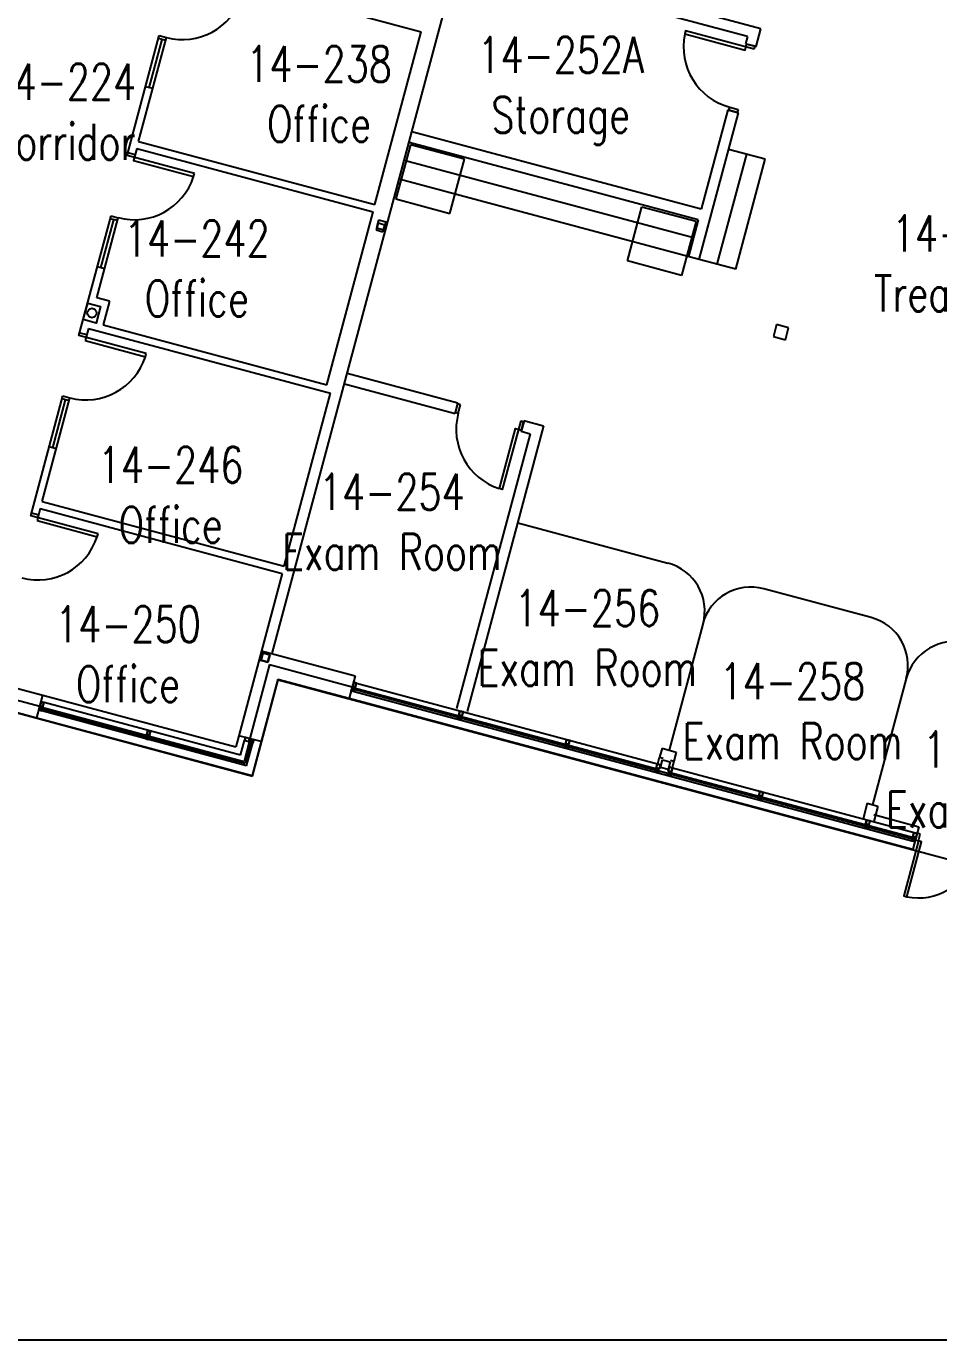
# Model space of a CAD drawing. Extents: x 11182 to 734459, y -1391328 to 152085.
# Drawn here: x 362761 to 377418, y -1391328 to -1370234 of the extents above; entities that cross this region are included whole.
import ezdxf
from ezdxf.enums import TextEntityAlignment as Align

# ---------------------------------------------------------------- set-up
doc = ezdxf.new("R2010")
doc.units = 0
doc.header["$LTSCALE"] = 500
doc.header["$MEASUREMENT"] = 0
doc.layers.add('0_Defpoints', color=106, linetype='CONTINUOUS', plot=False)
for name, color, linetype in [('0_room_data', 7, 'CONTINUOUS'), ('1_Wall_Exist', 251, 'CONTINUOUS'), ('3_Text', 7, 'CONTINUOUS')]:
    doc.layers.add(name, color=color, linetype=linetype)
doc.styles.add('1_200', font='simplex.shx', dxfattribs={"width": 0.75, "height": 460})

# ---------------------------------------------------------------- blocks, each defined once
blk = doc.blocks.new('room_data')
at = {"layer": '3_Text', "style": '1_200', "width": 0.75}
for tag, p in [('ROOMNUM', (0, 0)), ('ROOMUSE', (0, -575))]:
    blk.add_attdef(tag, text='', height=345, dxfattribs=at).set_placement(p, align=Align.MIDDLE_CENTER)

msp = doc.modelspace()

# ---------------------------------------------------------------- linework, layer by layer
at = {"layer": '0_Defpoints'}
msp.add_lwpolyline([(391388, -1271696), (313980, -1271696), (313980, -1391328), (391388, -1391328)], close=True, dxfattribs=at)
at = {"layer": '1_Wall_Exist'}
for p, q in [((366712, -1380309), (371191, -1363580)), ((374344, -1370400), (369698, -1369156)), ((374562, -1370274), (369744, -1368984)), ((365309, -1369305), (369106, -1370321)), ((364565, -1372083), (365012, -1370415)), ((368362, -1373099), (369106, -1370321)), ((374344, -1370400), (374313, -1370515, 0)), ((374485, -1370561), (374562, -1370274)), ((364735, -1371221), (364942, -1370448)), ((374313, -1370515), (374485, -1370561)), ((364792, -1371236), (364678, -1371206)), ((373570, -1373979), (374201, -1371623)), ((374029, -1371577), (373601, -1373173)), ((374029, -1371577), (374201, -1371623)), ((364565, -1372083), (368362, -1373099)), ((373555, -1373344), (368910, -1372101)), ((373601, -1373173), (368956, -1371929)), ((364535, -1372197), (368331, -1373213)), ((368931, -1372137), (368698, -1373007)), ((369800, -1372370), (368931, -1372137)), ((373860, -1374057), (374333, -1372290)), ((374632, -1372370), (374043, -1372212)), ((373478, -1373634), (368832, -1372390)), ((369567, -1373240), (369800, -1372370)), ((374159, -1374137), (374632, -1372370)), ((373570, -1373979), (368752, -1372690)), ((368698, -1373007), (369567, -1373240)), ((372417, -1374002), (372649, -1373133)), ((372649, -1373133), (373519, -1373366)), ((363893, -1374595), (364238, -1373308)), ((363961, -1374113), (364168, -1373341)), ((367587, -1375991), (368331, -1373213)), ((368413, -1373397), (368384, -1373504)), ((368418, -1373348), (368385, -1373471)), ((368520, -1373426), (368413, -1373397)), ((368540, -1373381), (368418, -1373348)), ((368507, -1373504), (368540, -1373381)), ((373519, -1373366), (373286, -1374235)), ((373555, -1373344), (373398, -1373933)), ((368384, -1373504), (368491, -1373533)), ((368385, -1373471), (368507, -1373504)), ((368491, -1373533), (368520, -1373426)), ((373286, -1374235), (372417, -1374002)), ((374159, -1374137), (373570, -1373979)), ((364018, -1374129), (363904, -1374098)), ((364100, -1374651), (363893, -1374595)), ((364100, -1374651), (363999, -1375030)), ((363999, -1375030), (367587, -1375991)), ((374814, -1375023), (374762, -1375216)), ((375007, -1375075), (374814, -1375023)), ((374955, -1375268), (375007, -1375075)), ((363761, -1375089), (363709, -1375282)), ((363761, -1375089), (367647, -1376129)), ((374762, -1375216), (374955, -1375268)), ((367918, -1375806), (369694, -1376282)), ((366903, -1378907), (367647, -1376129)), ((367872, -1375978), (369648, -1376454)), ((363017, -1377867), (363463, -1376200)), ((363186, -1377006), (363393, -1376233)), ((369648, -1376454), (369694, -1376282)), ((371072, -1376651), (369843, -1381239)), ((370710, -1376738), (370756, -1376566)), ((370710, -1376738), (370854, -1376777)), ((370756, -1376566), (371072, -1376651)), ((370854, -1376777), (369671, -1381193)), ((363243, -1377021), (363129, -1376990)), ((362986, -1377981), (362935, -1378174)), ((362986, -1377981), (366873, -1379021)), ((363017, -1377867), (366903, -1378907)), ((370655, -1378209), (373065, -1378854)), ((366873, -1379021), (366175, -1381627)), ((376331, -1379729), (374607, -1379267)), ((373631, -1379834), (373089, -1381860)), ((366558, -1380294), (366525, -1380417)), ((366563, -1380302), (366533, -1380412)), ((366540, -1380263), (368044, -1380665)), ((366558, -1380294), (366681, -1380327)), ((366681, -1380327), (366558, -1380294)), ((366673, -1380331), (366563, -1380302)), ((366644, -1380442), (366673, -1380331)), ((366648, -1380449), (366681, -1380327)), ((366668, -1380484), (366350, -1381673)), ((366648, -1380449), (366525, -1380417)), ((366525, -1380417), (366648, -1380449)), ((366533, -1380412), (366644, -1380442)), ((366668, -1380484), (367997, -1380840)), ((366396, -1382275), (366810, -1380729)), ((366803, -1380718), (366534, -1381723)), ((366803, -1380718), (367948, -1381025)), ((366810, -1380729), (379657, -1384169)), ((368044, -1380665), (367948, -1381025, 0)), ((376897, -1380708), (376355, -1382735)), ((362224, -1380951), (362981, -1381153)), ((362446, -1380823), (363027, -1380978)), ((362931, -1381338), (363027, -1380978)), ((363027, -1380979), (366126, -1381808)), ((368021, -1380881), (372889, -1382185)), ((368028, -1380857), (372896, -1382160)), ((368030, -1380917), (376984, -1383315)), ((368066, -1380783), (372900, -1382077)), ((361979, -1381092), (366396, -1382275)), ((361991, -1381086), (362931, -1381338)), ((363000, -1381196), (362992, -1381194)), ((363004, -1381195), (364700, -1381648)), ((363011, -1381170), (364706, -1381624)), ((366203, -1381940), (363049, -1381096)), ((367948, -1381025), (377001, -1383448)), ((362931, -1381338), (366390, -1382264)), ((366301, -1382110), (363013, -1381230)), ((369728, -1381341), (369716, -1381338)), ((366175, -1381627), (366126, -1381808)), ((366534, -1381723), (366175, -1381627)), ((364710, -1381654), (364703, -1381652)), ((364715, -1381653), (366278, -1382071)), ((364722, -1381628), (366260, -1382040)), ((366203, -1381940), (366266, -1381704)), ((366349, -1381708), (366260, -1382040)), ((366374, -1381714), (366278, -1382071)), ((366301, -1382110), (366401, -1381740)), ((366534, -1381723), (366390, -1382264)), ((371442, -1381800), (371431, -1381797)), ((371461, -1381811), (371460, -1381813)), ((372973, -1381830), (372935, -1381974)), ((372973, -1381830), (373200, -1381890)), ((372907, -1382079), (372935, -1381974)), ((372935, -1381974), (372993, -1381990)), ((372947, -1382136), (372980, -1382013)), ((372980, -1382013), (373103, -1382046)), ((373103, -1382046), (373070, -1382169)), ((373107, -1382021), (373162, -1382035)), ((373162, -1382035), (373134, -1382140)), ((373200, -1381890), (373162, -1382035)), ((372900, -1382190), (372889, -1382187)), ((372913, -1382189), (373076, -1382232)), ((372913, -1382190), (372913, -1382189)), ((373076, -1382234), (372913, -1382190)), ((373070, -1382169), (372947, -1382136)), ((373076, -1382232), (373076, -1382234)), ((373091, -1382241), (373080, -1382238)), ((373096, -1382240), (377010, -1383288)), ((373103, -1382216), (377016, -1383263)), ((373110, -1382252), (373109, -1382255)), ((373141, -1382142), (377021, -1383180)), ((374549, -1382631), (374537, -1382628)), ((376269, -1382712), (376202, -1382961)), ((376269, -1382712), (376441, -1382758)), ((376441, -1382758), (376374, -1383007)), ((376267, -1383092), (376252, -1383088)), ((376373, -1382895), (377098, -1383089)), ((377098, -1383089), (377001, -1383448, 0)), ((377020, -1383293), (377009, -1383290)), ((377039, -1383304), (377038, -1383307))]:
    msp.add_line(p, q, dxfattribs=at)
for points in [[(365462, -1372600), (364382, -1372311), (364898, -1370385)], [(364999, -1370464), (364885, -1370433)], [(364898, -1370385), (365012, -1370415)], [(364395, -1372263), (364509, -1372293)], [(364535, -1372197), (364483, -1372390), (365449, -1372648), (365462, -1372600)], [(364688, -1375492), (363608, -1375203), (364124, -1373277)], [(364225, -1373356), (364111, -1373325)], [(364124, -1373277), (364238, -1373308)], [(363621, -1375155), (363735, -1375185)], [(363709, -1375282), (364675, -1375541), (364688, -1375492)], [(363914, -1378384), (362834, -1378095), (363349, -1376169)], [(363450, -1376248), (363336, -1376217)], [(363349, -1376169), (363463, -1376200)], [(362847, -1378047), (362961, -1378078)], [(362935, -1378174), (363901, -1378433), (363914, -1378384)]]:
    msp.add_lwpolyline(points, dxfattribs=at)
at = {"layer": '1_Wall_Exist', "elevation": 0}
for points in [[(374454, -1370604), (373352, -1370309), (373340, -1370358), (374306, -1370616), (374331, -1370520)], [(374454, -1370604), (374467, -1370556), (374331, -1370520)], [(370703, -1376572), (370408, -1377673), (370360, -1377660), (370619, -1376694), (370715, -1376720)], [(370703, -1376572), (370751, -1376585), (370715, -1376720)]]:
    msp.add_lwpolyline(points, dxfattribs=at)
for points in [[(374195, -1371570), (374182, -1371618), (374047, -1371582), (374060, -1371534)], [(369737, -1376313), (369689, -1376300), (369653, -1376435), (369701, -1376448)], [(377121, -1383207), (377072, -1383194), (377042, -1383304), (377091, -1383317)], [(376904, -1384214), (377140, -1383330), (377091, -1383317), (376855, -1384201)]]:
    msp.add_lwpolyline(points, close=True, dxfattribs=at)
at = {"layer": '1_Wall_Exist', "flags": 128}
for points in [[(363677, -1374944), (363748, -1374679), (363956, -1374734), (363885, -1375000), (363677, -1374944)], [(368003, -1380885), (368014, -1380845)], [(368005, -1380879), (368020, -1380884)], [(368030, -1380849), (368019, -1380889)], [(364712, -1381654), (364715, -1381655)], [(366376, -1381715), (366380, -1381700)]]:
    msp.add_lwpolyline(points, dxfattribs=at)
for points in [[(368030, -1380849), (368041, -1380852, 0.414214), (368042, -1380851), (368042, -1380851), (368042, -1380851), (368043, -1380848, -0.414214), (368044, -1380846), (368045, -1380847, -0.414214), (368046, -1380849), (368046, -1380852), (368045, -1380851), (368045, -1380852, 0.414214), (368045, -1380853), (368047, -1380853), (368066, -1380783), (368016, -1380770), (367997, -1380840), (367999, -1380840), (368000, -1380840), (368000, -1380839), (367999, -1380839), (368000, -1380836, -0.414214), (368002, -1380835), (368003, -1380835, -0.414214), (368004, -1380837), (368003, -1380840), (368002, -1380840), (368002, -1380841, 0.414214), (368003, -1380842), (368014, -1380845)], [(368015, -1380888), (368016, -1380884, 0.414214), (368016, -1380883), (368009, -1380882, 0.414214), (368008, -1380882), (368007, -1380886)], [(368009, -1380880), (368009, -1380880), (368010, -1380879), (368010, -1380879), (368010, -1380878), (368010, -1380878), (368011, -1380878), (368011, -1380878), (368010, -1380877), (368010, -1380877), (368011, -1380876), (368011, -1380876), (368010, -1380875), (368011, -1380875), (368011, -1380875), (368012, -1380875), (368011, -1380874), (368011, -1380874), (368012, -1380873), (368012, -1380873), (368011, -1380872), (368011, -1380872), (368012, -1380872), (368012, -1380871), (368012, -1380871), (368012, -1380870), (368013, -1380870), (368013, -1380870), (368012, -1380869), (368012, -1380869), (368013, -1380869), (368013, -1380868), (368013, -1380868), (368013, -1380867), (368014, -1380867), (368014, -1380867), (368013, -1380866), (368013, -1380866), (368014, -1380866), (368014, -1380865), (368014, -1380865, -0.627131), (368020, -1380867), (368020, -1380868), (368019, -1380868), (368020, -1380869), (368020, -1380869), (368019, -1380869), (368019, -1380869), (368020, -1380870), (368020, -1380870), (368019, -1380871), (368019, -1380871), (368019, -1380872), (368019, -1380872), (368018, -1380872), (368018, -1380872), (368019, -1380873), (368019, -1380873), (368018, -1380874), (368018, -1380874), (368019, -1380875), (368018, -1380875), (368017, -1380875), (368017, -1380876), (368018, -1380876), (368018, -1380877), (368017, -1380877), (368017, -1380877), (368018, -1380878), (368018, -1380878), (368017, -1380878), (368017, -1380879), (368017, -1380879), (368017, -1380880), (368016, -1380880), (368016, -1380880), (368017, -1380881), (368017, -1380881), (368016, -1380881), (368016, -1380882), (368016, -1380882)], [(363013, -1381162), (363024, -1381165, 0.414214), (363025, -1381165), (363026, -1381164), (363025, -1381164), (363026, -1381161, -0.414214), (363028, -1381160), (363028, -1381160, -0.414214), (363030, -1381162), (363029, -1381165), (363028, -1381165), (363028, -1381165, 0.414214), (363029, -1381166), (363030, -1381167), (363049, -1381096), (362999, -1381083), (362981, -1381153), (362982, -1381154), (362983, -1381153), (362983, -1381153), (362982, -1381153), (362983, -1381150, -0.414214), (362985, -1381148), (362986, -1381149, -0.414214), (362987, -1381151), (362986, -1381154), (362986, -1381153), (362985, -1381154, 0.414214), (362986, -1381155), (362998, -1381158)], [(363013, -1381162), (363002, -1381203), (362998, -1381202), (362999, -1381197, 0.414214), (362999, -1381196), (362993, -1381195, 0.414214), (362992, -1381195), (362991, -1381199), (362987, -1381198), (362998, -1381158)], [(362988, -1381193), (362992, -1381194), (362992, -1381193), (362993, -1381193), (362994, -1381192), (362993, -1381192), (362993, -1381191), (362994, -1381191), (362994, -1381191), (362993, -1381190), (362993, -1381190), (362994, -1381190), (362994, -1381189), (362994, -1381189), (362994, -1381188), (362995, -1381188), (362995, -1381188), (362994, -1381187), (362994, -1381187), (362995, -1381187), (362995, -1381186), (362994, -1381186), (362995, -1381185), (362995, -1381185), (362996, -1381185), (362995, -1381184), (362995, -1381184), (362996, -1381183), (362996, -1381183), (362995, -1381182), (362995, -1381182), (362996, -1381182), (362996, -1381182), (362996, -1381181), (362996, -1381181), (362997, -1381180), (362997, -1381180), (362996, -1381179), (362996, -1381179), (362997, -1381179), (362997, -1381179), (362997, -1381178, -0.627131), (363003, -1381181), (363003, -1381181), (363003, -1381181), (363003, -1381182), (363003, -1381182), (363002, -1381182), (363002, -1381183), (363003, -1381183), (363003, -1381184), (363002, -1381184), (363002, -1381184), (363003, -1381185), (363002, -1381185), (363002, -1381185), (363001, -1381186), (363002, -1381186), (363002, -1381187), (363001, -1381187), (363001, -1381187), (363002, -1381188), (363002, -1381188), (363001, -1381189), (363001, -1381189), (363001, -1381190), (363001, -1381190), (363000, -1381190), (363000, -1381190), (363001, -1381191), (363001, -1381191), (363000, -1381192), (363000, -1381192), (363000, -1381193), (363000, -1381193), (362999, -1381193), (362999, -1381193), (363000, -1381194), (363000, -1381194), (362999, -1381195), (362999, -1381195), (363000, -1381196), (363004, -1381197)], [(364724, -1381620), (364735, -1381623, 0.414214), (364736, -1381622), (364736, -1381622), (364736, -1381622), (364737, -1381619, -0.414214), (364739, -1381618), (364739, -1381618, -0.414214), (364740, -1381620), (364740, -1381623), (364739, -1381623), (364739, -1381623, 0.414214), (364739, -1381624), (364741, -1381624), (364760, -1381554), (364710, -1381541), (364691, -1381611), (364693, -1381612), (364694, -1381611), (364694, -1381611), (364693, -1381610), (364694, -1381607, -0.414214), (364696, -1381606), (364697, -1381606, -0.414214), (364698, -1381608), (364697, -1381611), (364696, -1381611), (364696, -1381612, 0.414214), (364697, -1381613), (364708, -1381616)], [(364724, -1381620), (364713, -1381660), (364709, -1381659), (364710, -1381655, 0.414214), (364710, -1381654), (364703, -1381653, 0.414214), (364702, -1381653), (364701, -1381657), (364698, -1381656), (364708, -1381616)], [(364699, -1381651), (364703, -1381652), (364703, -1381651), (364704, -1381651), (364704, -1381650), (364704, -1381650), (364704, -1381649), (364705, -1381649), (364705, -1381649), (364704, -1381648), (364704, -1381648), (364705, -1381648), (364705, -1381647), (364705, -1381647), (364705, -1381646), (364706, -1381646), (364706, -1381646), (364705, -1381645), (364705, -1381645), (364706, -1381644), (364706, -1381644), (364705, -1381643), (364705, -1381643), (364706, -1381643), (364706, -1381643), (364706, -1381642), (364706, -1381642), (364707, -1381641), (364707, -1381641), (364706, -1381640), (364706, -1381640), (364707, -1381640), (364707, -1381640), (364707, -1381639), (364707, -1381639), (364708, -1381638), (364708, -1381638), (364707, -1381637), (364707, -1381637), (364708, -1381637), (364708, -1381636), (364708, -1381636, -0.627131), (364714, -1381639), (364714, -1381639), (364714, -1381639), (364714, -1381640), (364714, -1381640), (364713, -1381640), (364713, -1381641), (364714, -1381641), (364714, -1381642), (364713, -1381642), (364713, -1381642), (364713, -1381643), (364713, -1381643), (364712, -1381643), (364712, -1381644), (364713, -1381644), (364713, -1381645), (364712, -1381645), (364712, -1381645), (364713, -1381646), (364712, -1381646), (364712, -1381646), (364711, -1381647), (364712, -1381647), (364712, -1381648), (364711, -1381648), (364711, -1381648), (364712, -1381649), (364712, -1381649), (364711, -1381650), (364711, -1381650), (364711, -1381651), (364711, -1381651), (364710, -1381651), (364710, -1381651), (364711, -1381652), (364711, -1381652), (364710, -1381653), (364710, -1381653), (364710, -1381654), (364715, -1381655)], [(366386, -1381701), (366345, -1381690), (366348, -1381679, 0.414214), (366348, -1381678), (366347, -1381678), (366347, -1381678), (366344, -1381678, -0.414214), (366343, -1381676), (366343, -1381675, -0.414214), (366345, -1381674), (366348, -1381675), (366348, -1381675), (366349, -1381675, 0.414214), (366350, -1381675), (366350, -1381673), (366279, -1381654), (366266, -1381704), (366337, -1381723), (366337, -1381721), (366337, -1381720), (366336, -1381720), (366336, -1381721), (366333, -1381720, -0.414214), (366332, -1381718), (366332, -1381717, -0.414214), (366334, -1381716), (366337, -1381717), (366337, -1381718), (366337, -1381718, 0.414214), (366338, -1381717), (366341, -1381706), (366382, -1381717)], [(366377, -1381711), (366376, -1381711), (366376, -1381710), (366376, -1381710), (366375, -1381710), (366375, -1381710), (366375, -1381709), (366374, -1381709), (366374, -1381710), (366373, -1381710), (366373, -1381709), (366373, -1381709), (366372, -1381710), (366372, -1381710), (366371, -1381709), (366371, -1381709), (366370, -1381709), (366370, -1381709), (366370, -1381708), (366370, -1381708), (366369, -1381709), (366369, -1381709), (366368, -1381708), (366368, -1381708), (366367, -1381708), (366367, -1381708), (366367, -1381707), (366366, -1381707), (366366, -1381708), (366366, -1381708), (366365, -1381707), (366365, -1381707), (366364, -1381708), (366364, -1381708), (366364, -1381707), (366363, -1381706), (366363, -1381707), (366362, -1381707), (366362, -1381706), (366362, -1381706), (366362, -1381706, -0.627131), (366364, -1381700), (366364, -1381701), (366364, -1381701), (366365, -1381700), (366365, -1381700), (366366, -1381701), (366366, -1381701), (366367, -1381700), (366367, -1381700), (366367, -1381701), (366368, -1381701), (366368, -1381701), (366369, -1381701), (366369, -1381702), (366369, -1381702), (366370, -1381701), (366370, -1381701), (366370, -1381702), (366371, -1381702), (366371, -1381702), (366372, -1381702), (366372, -1381703), (366372, -1381703), (366373, -1381702), (366373, -1381702), (366373, -1381703), (366374, -1381703), (366374, -1381702), (366375, -1381703), (366375, -1381703), (366375, -1381704), (366376, -1381703), (366376, -1381703), (366377, -1381704), (366377, -1381704), (366378, -1381703), (366378, -1381703), (366378, -1381704), (366378, -1381704), (366379, -1381704)], [(366386, -1381701), (366385, -1381705), (366381, -1381704, 0.414214), (366380, -1381705), (366378, -1381711, 0.414214), (366379, -1381712), (366383, -1381713), (366382, -1381717)]]:
    msp.add_lwpolyline(points, format="xyb", dxfattribs=at)
for points in [[(368043, -1380843), (368046, -1380844), (368062, -1380785), (368019, -1380773), (368003, -1380832), (368005, -1380833, -0.414214), (368007, -1380836), (368007, -1380839), (368039, -1380848), (368040, -1380845, -0.414214)], [(367987, -1380884, -1.25595), (367987, -1380887), (367983, -1380903), (368028, -1380915), (368032, -1380899, -1.25595), (368034, -1380896), (368035, -1380894, -0.36397), (368036, -1380894), (368036, -1380894), (368030, -1380917), (367980, -1380904), (367987, -1380881), (367987, -1380881, -0.36397), (367987, -1380882)], [(368027, -1380900, -0.104064), (368027, -1380900), (368024, -1380904, 0.541623), (368025, -1380905), (368026, -1380906, 0.297334), (368027, -1380905), (368032, -1380899, -1), (368034, -1380896), (368035, -1380894), (368034, -1380891), (368034, -1380891), (368033, -1380893), (367989, -1380881), (367990, -1380879), (367989, -1380879), (367988, -1380881), (367987, -1380884, -1), (367987, -1380887), (367988, -1380895, 0.297334), (367989, -1380896), (367990, -1380896, 0.541623), (367992, -1380895), (367991, -1380891, -0.104064), (367991, -1380890), (367992, -1380886, -0.414214), (367993, -1380886), (368010, -1380890), (368011, -1380890), (368011, -1380890), (368028, -1380895, -0.414214), (368028, -1380896)], [(368022, -1380861, 0.414214), (368023, -1380861), (368026, -1380849, 0.414214), (368026, -1380848), (368018, -1380846, 0.414214), (368017, -1380846), (368014, -1380858, 0.414214), (368015, -1380859)], [(362970, -1381197, -1.25595), (362970, -1381200), (362966, -1381216), (363011, -1381228), (363016, -1381212, -1.25595), (363017, -1381209), (363018, -1381207, -0.36397), (363019, -1381207), (363019, -1381207), (363013, -1381230), (362964, -1381217), (362970, -1381194), (362970, -1381194, -0.36397), (362971, -1381195)], [(363011, -1381213, -0.104064), (363010, -1381214), (363008, -1381217, 0.541623), (363008, -1381219), (363009, -1381219, 0.297334), (363010, -1381219), (363016, -1381212, -1), (363017, -1381209), (363018, -1381207), (363018, -1381205), (363017, -1381204), (363016, -1381206), (362972, -1381195), (362973, -1381193), (362972, -1381192), (362971, -1381194), (362971, -1381197, -1), (362970, -1381200), (362972, -1381208, 0.297334), (362972, -1381209), (362974, -1381209, 0.541623), (362975, -1381208), (362974, -1381204, -0.104064), (362974, -1381203), (362975, -1381200, -0.414214), (362976, -1381199), (362993, -1381204), (362994, -1381203), (362994, -1381204), (363011, -1381208, -0.414214), (363012, -1381209)], [(363027, -1381156), (363029, -1381157), (363045, -1381098), (363002, -1381087), (362986, -1381145), (362989, -1381146, -0.414214), (362991, -1381150), (362990, -1381153), (363022, -1381161), (363023, -1381158, -0.414214)], [(363005, -1381174, 0.414214), (363007, -1381174), (363010, -1381162, 0.414214), (363009, -1381161), (363002, -1381159, 0.414214), (363000, -1381160), (362997, -1381171, 0.414214), (362998, -1381173)], [(364737, -1381614), (364740, -1381615), (364756, -1381556), (364713, -1381545), (364697, -1381603), (364700, -1381604, -0.414214), (364702, -1381607), (364701, -1381610), (364733, -1381619), (364734, -1381616, -0.414214)], [(364716, -1381632, 0.414214), (364717, -1381632), (364721, -1381620, 0.414214), (364720, -1381619), (364712, -1381617, 0.414214), (364711, -1381618), (364708, -1381629, 0.414214), (364709, -1381630)], [(364681, -1381655, -1.25595), (364681, -1381658), (364677, -1381674), (364722, -1381686), (364726, -1381670, -1.25595), (364728, -1381667), (364729, -1381665, -0.36397), (364730, -1381665), (364730, -1381665), (364724, -1381688), (364675, -1381675), (364681, -1381652), (364681, -1381652, -0.36397), (364682, -1381653)], [(364721, -1381671, -0.104064), (364721, -1381671), (364718, -1381675, 0.541623), (364719, -1381677), (364720, -1381677, 0.297334), (364721, -1381677), (364726, -1381670, -1), (364728, -1381667), (364729, -1381665), (364729, -1381663), (364728, -1381662), (364727, -1381664), (364683, -1381653), (364684, -1381651), (364683, -1381650), (364682, -1381652), (364681, -1381655, -1), (364681, -1381658), (364682, -1381666, 0.297334), (364683, -1381667), (364684, -1381667, 0.541623), (364686, -1381666), (364685, -1381662, -0.104064), (364685, -1381661), (364686, -1381658, -0.414214), (364687, -1381657), (364704, -1381661), (364705, -1381661), (364705, -1381662), (364722, -1381666, -0.414214), (364722, -1381667)], [(366340, -1381677), (366340, -1381674), (366282, -1381658), (366270, -1381702), (366329, -1381717), (366329, -1381715, -0.414214), (366333, -1381713), (366336, -1381713), (366345, -1381681), (366342, -1381680, -0.414214)], [(366358, -1381698, 0.414214), (366357, -1381697), (366346, -1381694, 0.414214), (366344, -1381694), (366342, -1381702, 0.414214), (366343, -1381703), (366355, -1381706, 0.414214), (366356, -1381705)], [(366397, -1381693, -0.104064), (366397, -1381693), (366400, -1381696, 0.541623), (366402, -1381695), (366402, -1381694, 0.297334), (366402, -1381693), (366396, -1381688, -1), (366393, -1381686), (366390, -1381685), (366388, -1381686), (366388, -1381686), (366390, -1381687), (366378, -1381731), (366376, -1381730), (366376, -1381731), (366378, -1381733), (366380, -1381733, -1), (366384, -1381733), (366392, -1381732, 0.297334), (366392, -1381731), (366393, -1381730, 0.541623), (366392, -1381729), (366387, -1381729, -0.104064), (366387, -1381729), (366383, -1381728, -0.414214), (366382, -1381727), (366387, -1381710), (366387, -1381710), (366387, -1381709), (366392, -1381692, -0.414214), (366393, -1381692)], [(366380, -1381733, -1.25595), (366384, -1381733), (366399, -1381737), (366411, -1381692), (366396, -1381688, -1.25595), (366393, -1381686), (366391, -1381685, -0.36397), (366390, -1381685), (366390, -1381684), (366414, -1381691), (366401, -1381740), (366377, -1381733), (366377, -1381733, -0.36397), (366378, -1381733)]]:
    msp.add_lwpolyline(points, format="xyb", close=True, dxfattribs=at)
at = {"layer": '1_Wall_Exist', "elevation": 0, "flags": 128}
for points in [[(369745, -1381354, 1.25595), (369744, -1381357), (369740, -1381373), (369694, -1381361), (369698, -1381345, 1.25595), (369699, -1381342), (369699, -1381340, 0.36397), (369698, -1381339), (369698, -1381339), (369692, -1381362), (369741, -1381375), (369747, -1381352), (369747, -1381352, 0.36397), (369746, -1381352)], [(369702, -1381348, 0.104064), (369702, -1381349), (369703, -1381353, -0.541623), (369702, -1381354), (369700, -1381354, -0.297334), (369700, -1381353), (369698, -1381345, 1), (369699, -1381342), (369699, -1381339), (369700, -1381337), (369701, -1381338), (369701, -1381340), (369745, -1381351), (369745, -1381349), (369746, -1381350), (369746, -1381352), (369745, -1381354, 1), (369744, -1381357), (369739, -1381364, -0.297334), (369738, -1381364), (369736, -1381364, -0.541623), (369736, -1381362), (369739, -1381358, 0.104064), (369739, -1381358), (369740, -1381354, 0.414214), (369739, -1381353), (369722, -1381349), (369722, -1381348), (369721, -1381348), (369704, -1381344, 0.414214), (369703, -1381345)], [(369717, -1381291), (369714, -1381290), (369730, -1381232), (369773, -1381243), (369757, -1381302), (369755, -1381301, 0.414214), (369751, -1381303), (369751, -1381306), (369718, -1381297), (369719, -1381294, 0.414214)], [(369726, -1381317, -0.414214), (369725, -1381316), (369729, -1381305, -0.414214), (369730, -1381304), (369737, -1381306, -0.414214), (369738, -1381307), (369735, -1381319, -0.414214), (369734, -1381319)], [(371431, -1381750), (371429, -1381749), (371445, -1381691), (371488, -1381702), (371472, -1381761), (371469, -1381760, 0.414214), (371466, -1381762), (371465, -1381765), (371433, -1381757), (371434, -1381754, 0.414214)], [(371441, -1381777, -0.414214), (371440, -1381775), (371443, -1381764, -0.414214), (371444, -1381763), (371452, -1381765, -0.414214), (371452, -1381766), (371449, -1381778, -0.414214), (371448, -1381778)], [(372889, -1382140), (372886, -1382140), (372902, -1382081), (372945, -1382093), (372930, -1382151), (372927, -1382150, 0.414214), (372923, -1382152), (372923, -1382155), (372890, -1382147), (372891, -1382144, 0.414214)], [(372898, -1382167, -0.414214), (372898, -1382166), (372901, -1382154, -0.414214), (372902, -1382153), (372909, -1382155, -0.414214), (372910, -1382156), (372907, -1382168, -0.414214), (372906, -1382169)], [(373080, -1382192), (373078, -1382191), (373093, -1382132), (373137, -1382144), (373121, -1382202), (373118, -1382202, 0.414214), (373115, -1382204), (373114, -1382207), (373082, -1382198), (373082, -1382195, 0.414214)], [(373090, -1382218, -0.414214), (373089, -1382217), (373092, -1382205, -0.414214), (373093, -1382205), (373101, -1382206, -0.414214), (373101, -1382208), (373098, -1382219, -0.414214), (373097, -1382220)], [(374566, -1382645, 1.25595), (374565, -1382648), (374561, -1382664), (374515, -1382652), (374519, -1382636, 1.25595), (374520, -1382633), (374520, -1382631, 0.36397), (374519, -1382630), (374519, -1382630), (374513, -1382653), (374562, -1382666), (374568, -1382643), (374568, -1382643, 0.36397), (374567, -1382643)], [(374523, -1382639, 0.104064), (374523, -1382640), (374524, -1382644, -0.541623), (374523, -1382645), (374521, -1382645, -0.297334), (374521, -1382644), (374519, -1382636, 1), (374520, -1382633), (374520, -1382630), (374521, -1382628), (374522, -1382628), (374521, -1382630), (374566, -1382642), (374566, -1382640), (374567, -1382640), (374567, -1382643), (374566, -1382645, 1), (374565, -1382648), (374560, -1382654, -0.297334), (374559, -1382655), (374557, -1382654, -0.541623), (374557, -1382653), (374560, -1382649, 0.104064), (374560, -1382649), (374561, -1382645, 0.414214), (374560, -1382644), (374543, -1382640), (374543, -1382639), (374542, -1382639), (374525, -1382635, 0.414214), (374524, -1382635)], [(374538, -1382582), (374535, -1382581), (374551, -1382523), (374594, -1382534), (374578, -1382593), (374576, -1382592, 0.414214), (374572, -1382594), (374571, -1382597), (374539, -1382588), (374540, -1382585, 0.414214)], [(374547, -1382608, -0.414214), (374546, -1382607), (374550, -1382595, -0.414214), (374551, -1382595), (374558, -1382597, -0.414214), (374559, -1382598), (374556, -1382610, -0.414214), (374554, -1382610)], [(376281, -1383104, 1.25595), (376279, -1383107), (376275, -1383123), (376230, -1383111), (376234, -1383095, 1.25595), (376234, -1383092), (376234, -1383090, 0.36397), (376234, -1383089), (376234, -1383089), (376227, -1383112), (376277, -1383125), (376283, -1383102), (376283, -1383102, 0.36397), (376282, -1383102)], [(376238, -1383098, 0.104064), (376238, -1383099), (376239, -1383103, -0.541623), (376237, -1383104), (376236, -1383104, -0.297334), (376235, -1383103), (376234, -1383095, 1), (376234, -1383092), (376235, -1383089), (376236, -1383087), (376237, -1383087), (376236, -1383089), (376280, -1383101), (376281, -1383099), (376281, -1383099), (376282, -1383102), (376281, -1383104, 1), (376279, -1383107), (376274, -1383114, -0.297334), (376273, -1383114), (376272, -1383114, -0.541623), (376271, -1383112), (376274, -1383108, 0.104064), (376274, -1383108), (376275, -1383104, 0.414214), (376275, -1383103), (376258, -1383099), (376257, -1383098), (376257, -1383098), (376240, -1383094, 0.414214), (376239, -1383095)], [(376252, -1383041), (376250, -1383040), (376266, -1382982), (376309, -1382993), (376293, -1383052), (376290, -1383051, 0.414214), (376287, -1383053), (376286, -1383056), (376254, -1383047), (376254, -1383044, 0.414214)], [(376262, -1383067, -0.414214), (376261, -1383066), (376264, -1383055, -0.414214), (376265, -1383054), (376273, -1383056, -0.414214), (376273, -1383057), (376270, -1383069, -0.414214), (376269, -1383069)], [(377009, -1383243), (377007, -1383243), (377022, -1383184), (377066, -1383196), (377050, -1383254), (377047, -1383253, 0.414214), (377044, -1383255), (377043, -1383258), (377011, -1383250), (377011, -1383247, 0.414214)], [(377019, -1383270, -0.414214), (377018, -1383269), (377021, -1383257, -0.414214), (377022, -1383256), (377030, -1383258, -0.414214), (377030, -1383259), (377027, -1383271, -0.414214), (377026, -1383272)]]:
    msp.add_lwpolyline(points, format="xyb", close=True, dxfattribs=at)
for points in [[(369726, -1381303), (369714, -1381300, -0.414214), (369714, -1381299), (369714, -1381298), (369715, -1381298), (369715, -1381295, 0.414214), (369714, -1381294), (369713, -1381293, 0.414214), (369711, -1381294), (369711, -1381297), (369711, -1381298), (369711, -1381298, -0.414214), (369710, -1381299), (369709, -1381298), (369728, -1381228), (369777, -1381241), (369758, -1381312), (369757, -1381311), (369756, -1381310), (369756, -1381310), (369757, -1381310), (369758, -1381307, 0.414214), (369757, -1381305), (369756, -1381305, 0.414214), (369754, -1381306), (369753, -1381309), (369754, -1381309), (369754, -1381309, -0.414214), (369753, -1381310), (369741, -1381307)], [(369719, -1381344), (369720, -1381340, -0.414214), (369721, -1381340), (369727, -1381341, -0.414214), (369728, -1381342), (369726, -1381346)], [(369732, -1381342), (369728, -1381341), (369728, -1381340), (369727, -1381339), (369727, -1381339), (369728, -1381339), (369728, -1381338), (369728, -1381338), (369728, -1381337), (369729, -1381337), (369729, -1381337), (369728, -1381336), (369728, -1381336), (369729, -1381336), (369729, -1381335), (369729, -1381335), (369729, -1381334), (369730, -1381334), (369730, -1381334), (369729, -1381333), (369729, -1381333), (369730, -1381332), (369730, -1381332), (369729, -1381331), (369730, -1381331), (369730, -1381331), (369731, -1381331), (369730, -1381330), (369730, -1381330), (369731, -1381329), (369731, -1381329), (369730, -1381328), (369730, -1381328), (369731, -1381328), (369731, -1381328), (369731, -1381327), (369731, -1381327), (369732, -1381326), (369732, -1381326), (369731, -1381325), (369731, -1381325), (369731, -1381325, 0.627131), (369725, -1381324), (369725, -1381324), (369725, -1381325), (369724, -1381325), (369724, -1381325), (369725, -1381326), (369725, -1381326), (369724, -1381326), (369724, -1381327), (369724, -1381327), (369724, -1381328), (369723, -1381328), (369723, -1381328), (369724, -1381329), (369724, -1381329), (369723, -1381329), (369723, -1381330), (369724, -1381330), (369724, -1381331), (369723, -1381331), (369722, -1381331), (369723, -1381332), (369723, -1381332), (369722, -1381332), (369722, -1381333), (369723, -1381333), (369723, -1381334), (369722, -1381334), (369722, -1381334), (369722, -1381335), (369722, -1381335), (369721, -1381336), (369721, -1381336), (369722, -1381337), (369722, -1381337), (369721, -1381337), (369721, -1381337), (369722, -1381338), (369721, -1381338), (369720, -1381339)], [(371460, -1381813, 1.25595), (371458, -1381816), (371454, -1381832), (371409, -1381820), (371413, -1381804, 1.25595), (371413, -1381801), (371413, -1381799, 0.36397), (371413, -1381798), (371413, -1381798), (371406, -1381821), (371456, -1381834), (371462, -1381811), (371462, -1381811, 0.36397), (371461, -1381811)], [(371460, -1381813, 1), (371458, -1381816), (371453, -1381823, -0.297334), (371452, -1381823), (371451, -1381823, -0.541623), (371450, -1381821), (371453, -1381818, 0.104064), (371453, -1381817), (371454, -1381813, 0.414214), (371454, -1381812), (371437, -1381808), (371437, -1381807), (371436, -1381808), (371419, -1381803, 0.414214), (371418, -1381804), (371417, -1381807), (371417, -1381808), (371418, -1381812, -0.541623), (371416, -1381813), (371415, -1381813, -0.297334), (371414, -1381812), (371413, -1381804, 1), (371413, -1381801), (371414, -1381798), (371415, -1381796), (371416, -1381797), (371415, -1381799), (371459, -1381810), (371460, -1381808), (371460, -1381809), (371461, -1381811)], [(371440, -1381762), (371429, -1381759, -0.414214), (371428, -1381758), (371428, -1381757), (371429, -1381758), (371430, -1381755, 0.414214), (371429, -1381753), (371428, -1381752, 0.414214), (371426, -1381754), (371425, -1381757), (371426, -1381757), (371426, -1381757, -0.414214), (371425, -1381758), (371423, -1381757), (371442, -1381687), (371492, -1381700), (371473, -1381771), (371471, -1381770), (371471, -1381769), (371471, -1381769), (371472, -1381769), (371472, -1381766, 0.414214), (371471, -1381764), (371470, -1381764, 0.414214), (371469, -1381765), (371468, -1381768), (371468, -1381768), (371468, -1381769, -0.414214), (371467, -1381769), (371456, -1381766)], [(371440, -1381762), (371429, -1381802), (371433, -1381803), (371434, -1381799, -0.414214), (371435, -1381799), (371442, -1381800, -0.414214), (371442, -1381801), (371441, -1381806), (371445, -1381807), (371456, -1381766)], [(371446, -1381801), (371442, -1381800), (371443, -1381799), (371442, -1381798), (371442, -1381798), (371443, -1381798), (371443, -1381797), (371442, -1381797), (371442, -1381796), (371443, -1381796), (371443, -1381796), (371443, -1381795), (371443, -1381795), (371444, -1381795), (371444, -1381794), (371443, -1381794), (371443, -1381793), (371444, -1381793), (371444, -1381793), (371444, -1381792), (371444, -1381792), (371445, -1381792), (371445, -1381791), (371444, -1381791), (371444, -1381790), (371445, -1381790), (371445, -1381790), (371444, -1381789), (371445, -1381789), (371445, -1381788), (371446, -1381788), (371445, -1381787), (371445, -1381787), (371446, -1381787), (371446, -1381787), (371445, -1381786), (371445, -1381786), (371446, -1381785), (371446, -1381785), (371446, -1381784), (371446, -1381784), (371446, -1381784, 0.627131), (371439, -1381783), (371440, -1381783), (371440, -1381784), (371439, -1381784), (371439, -1381784), (371439, -1381785), (371439, -1381785), (371438, -1381785), (371438, -1381786), (371439, -1381786), (371439, -1381787), (371438, -1381787), (371438, -1381787), (371439, -1381788), (371439, -1381788), (371438, -1381788), (371437, -1381789), (371438, -1381789), (371438, -1381790), (371437, -1381790), (371437, -1381790), (371438, -1381791), (371438, -1381791), (371437, -1381792), (371437, -1381792), (371437, -1381793), (371437, -1381793), (371436, -1381793), (371436, -1381793), (371437, -1381794), (371437, -1381794), (371436, -1381795), (371436, -1381795), (371437, -1381796), (371436, -1381796), (371436, -1381796), (371435, -1381796), (371436, -1381797), (371436, -1381797), (371435, -1381798)], [(372871, -1382189, 0.36397), (372870, -1382188), (372870, -1382188), (372864, -1382211), (372913, -1382225), (372919, -1382201), (372919, -1382201, 0.36397), (372918, -1382202), (372917, -1382204), (372916, -1382207), (372912, -1382222), (372866, -1382210), (372870, -1382194, 1.25595), (372871, -1382191), (372871, -1382188)], [(372871, -1382188), (372873, -1382187), (372873, -1382187), (372873, -1382189), (372917, -1382201), (372917, -1382199), (372918, -1382199), (372918, -1382201), (372917, -1382204, 1), (372916, -1382207), (372911, -1382213, -0.297334), (372910, -1382213), (372908, -1382213, -0.541623), (372908, -1382211), (372911, -1382208, 0.104064), (372911, -1382207), (372912, -1382204, 0.414214), (372911, -1382202), (372894, -1382198), (372894, -1382197), (372893, -1382198), (372877, -1382193, 0.414214), (372875, -1382194), (372874, -1382198), (372874, -1382198), (372875, -1382203, -0.541623), (372874, -1382204), (372873, -1382203, -0.297334), (372872, -1382202), (372871, -1382194, 1), (372871, -1382191)], [(372898, -1382152), (372886, -1382149, -0.414214), (372886, -1382148), (372886, -1382148), (372887, -1382148), (372887, -1382145, 0.414214), (372886, -1382143), (372885, -1382143, 0.414214), (372884, -1382144), (372883, -1382147), (372883, -1382147), (372883, -1382147, -0.414214), (372882, -1382148), (372881, -1382148), (372900, -1382077), (372949, -1382090), (372930, -1382161), (372929, -1382160), (372928, -1382159), (372928, -1382159), (372929, -1382159), (372930, -1382156, 0.414214), (372929, -1382154), (372928, -1382154, 0.414214), (372926, -1382155), (372925, -1382158), (372926, -1382158), (372926, -1382159, -0.414214), (372925, -1382159), (372913, -1382156)], [(372891, -1382194), (372892, -1382190, -0.414214), (372893, -1382189), (372899, -1382191, -0.414214), (372900, -1382192), (372899, -1382196)], [(372904, -1382191), (372900, -1382190), (372900, -1382189), (372899, -1382188), (372900, -1382188), (372900, -1382188), (372901, -1382188), (372900, -1382187), (372900, -1382187), (372901, -1382186), (372901, -1382186), (372900, -1382185), (372900, -1382185), (372901, -1382185), (372901, -1382185), (372901, -1382184), (372901, -1382184), (372902, -1382183), (372902, -1382183), (372901, -1382182), (372901, -1382182), (372902, -1382182), (372902, -1382181), (372902, -1382181), (372902, -1382180), (372903, -1382180), (372903, -1382180), (372902, -1382179), (372902, -1382179), (372903, -1382179), (372903, -1382178), (372902, -1382178), (372902, -1382177), (372903, -1382177), (372903, -1382177), (372903, -1382176), (372903, -1382176), (372904, -1382176), (372904, -1382175), (372903, -1382175), (372903, -1382174), (372904, -1382174, 0.627131), (372897, -1382173), (372897, -1382173), (372897, -1382174), (372896, -1382174), (372896, -1382174), (372897, -1382175), (372897, -1382175), (372896, -1382176), (372896, -1382176), (372896, -1382177), (372896, -1382177), (372895, -1382177), (372895, -1382177), (372896, -1382178), (372896, -1382178), (372895, -1382179), (372895, -1382179), (372896, -1382180), (372896, -1382180), (372895, -1382180), (372895, -1382181), (372895, -1382181), (372895, -1382182), (372894, -1382182), (372894, -1382182), (372895, -1382183), (372895, -1382183), (372894, -1382183), (372894, -1382184), (372894, -1382184), (372894, -1382185), (372893, -1382185), (372893, -1382185), (372894, -1382186), (372894, -1382186), (372893, -1382186), (372893, -1382187), (372894, -1382187), (372894, -1382188), (372893, -1382188)], [(373062, -1382240, 0.36397), (373062, -1382240), (373062, -1382240), (373055, -1382263), (373104, -1382276), (373111, -1382253), (373110, -1382253, 0.36397), (373109, -1382253)], [(373109, -1382255, 1.25595), (373107, -1382258), (373103, -1382273), (373058, -1382261), (373062, -1382246, 1.25595), (373062, -1382243), (373062, -1382240)], [(373109, -1382255, 1), (373107, -1382258), (373102, -1382264, -0.297334), (373101, -1382265), (373100, -1382264, -0.541623), (373099, -1382263), (373102, -1382259, 0.104064), (373102, -1382259), (373103, -1382255, 0.414214), (373103, -1382254), (373086, -1382249), (373085, -1382249), (373085, -1382249), (373068, -1382245, 0.414214), (373067, -1382245), (373066, -1382249), (373066, -1382249), (373066, -1382254, -0.541623), (373065, -1382255), (373064, -1382255, -0.297334), (373063, -1382254), (373062, -1382246, 1), (373062, -1382243)], [(373089, -1382203), (373078, -1382200, -0.414214), (373077, -1382199), (373077, -1382199), (373078, -1382199), (373079, -1382196, 0.414214), (373078, -1382194), (373077, -1382194, 0.414214), (373075, -1382195), (373074, -1382198), (373075, -1382198), (373075, -1382199, -0.414214), (373074, -1382199), (373072, -1382199), (373091, -1382128), (373141, -1382142), (373122, -1382212), (373120, -1382212), (373120, -1382211), (373120, -1382210), (373120, -1382210), (373121, -1382207, 0.414214), (373120, -1382206), (373119, -1382205, 0.414214), (373117, -1382206), (373117, -1382209), (373117, -1382210), (373117, -1382210, -0.414214), (373116, -1382211), (373105, -1382208)], [(373082, -1382245), (373083, -1382241, -0.414214), (373084, -1382240), (373090, -1382242, -0.414214), (373091, -1382243), (373090, -1382247)], [(373095, -1382242), (373091, -1382241), (373092, -1382240), (373091, -1382240), (373091, -1382240), (373092, -1382239), (373092, -1382239), (373091, -1382238), (373091, -1382238), (373092, -1382238), (373092, -1382237), (373092, -1382237), (373092, -1382236), (373093, -1382236), (373093, -1382236), (373092, -1382235), (373092, -1382235), (373093, -1382235), (373093, -1382234), (373092, -1382234), (373093, -1382233), (373094, -1382233), (373094, -1382233), (373093, -1382232), (373093, -1382232), (373094, -1382232), (373094, -1382231), (373093, -1382231), (373093, -1382230), (373094, -1382230), (373094, -1382230), (373094, -1382229), (373094, -1382229), (373095, -1382228), (373095, -1382228), (373094, -1382227), (373094, -1382227), (373095, -1382227), (373095, -1382227), (373095, -1382226), (373095, -1382226), (373095, -1382226, 0.627131), (373088, -1382224), (373089, -1382225), (373089, -1382225), (373088, -1382225), (373088, -1382226), (373088, -1382226), (373088, -1382227), (373087, -1382227), (373087, -1382227), (373088, -1382228), (373088, -1382228), (373087, -1382228), (373087, -1382229), (373087, -1382229), (373087, -1382230), (373086, -1382230), (373086, -1382230), (373087, -1382231), (373087, -1382231), (373086, -1382232), (373086, -1382232), (373087, -1382233), (373087, -1382233), (373086, -1382233), (373086, -1382233), (373086, -1382234), (373086, -1382234), (373085, -1382235), (373085, -1382235), (373086, -1382236), (373086, -1382236), (373085, -1382236), (373085, -1382237), (373085, -1382237), (373085, -1382238), (373084, -1382238), (373084, -1382238), (373085, -1382239), (373085, -1382239), (373084, -1382239)], [(374547, -1382594), (374535, -1382591, -0.414214), (374535, -1382590), (374535, -1382589), (374535, -1382589), (374536, -1382586, 0.414214), (374535, -1382584), (374534, -1382584, 0.414214), (374532, -1382585), (374532, -1382588), (374532, -1382588), (374532, -1382589, -0.414214), (374531, -1382589), (374530, -1382589), (374549, -1382519), (374598, -1382532), (374579, -1382602), (374578, -1382602), (374577, -1382601), (374577, -1382601), (374578, -1382601), (374579, -1382598, 0.414214), (374578, -1382596), (374577, -1382596, 0.414214), (374575, -1382597), (374574, -1382600), (374575, -1382600), (374575, -1382600, -0.414214), (374574, -1382601), (374562, -1382598)], [(374547, -1382594), (374536, -1382634), (374540, -1382635), (374541, -1382631, -0.414214), (374542, -1382631), (374548, -1382632, -0.414214), (374549, -1382633), (374547, -1382637), (374551, -1382638), (374562, -1382598)], [(374553, -1382633), (374549, -1382631), (374549, -1382631), (374548, -1382630), (374548, -1382630), (374549, -1382629), (374549, -1382629), (374549, -1382628), (374549, -1382628), (374550, -1382628), (374550, -1382628), (374549, -1382627), (374549, -1382627), (374550, -1382626), (374550, -1382626), (374550, -1382625), (374550, -1382625), (374551, -1382625), (374551, -1382625), (374550, -1382624), (374550, -1382624), (374551, -1382623), (374551, -1382623), (374550, -1382622), (374550, -1382622), (374551, -1382622), (374551, -1382621), (374551, -1382621), (374551, -1382620), (374552, -1382620), (374552, -1382620), (374551, -1382619), (374551, -1382619), (374552, -1382619), (374552, -1382618), (374552, -1382618), (374552, -1382617), (374553, -1382617), (374553, -1382617), (374552, -1382616), (374552, -1382616), (374552, -1382616, 0.627131), (374546, -1382615), (374546, -1382615), (374546, -1382615), (374545, -1382616), (374545, -1382616), (374546, -1382617), (374546, -1382617), (374545, -1382617), (374545, -1382617), (374545, -1382618), (374545, -1382618), (374544, -1382619), (374544, -1382619), (374545, -1382620), (374545, -1382620), (374544, -1382620), (374544, -1382621), (374545, -1382621), (374544, -1382622), (374544, -1382622), (374543, -1382622), (374544, -1382623), (374544, -1382623), (374543, -1382623), (374543, -1382624), (374544, -1382624), (374544, -1382625), (374543, -1382625), (374543, -1382625), (374543, -1382626), (374543, -1382626), (374542, -1382626), (374542, -1382627), (374543, -1382627), (374543, -1382628), (374542, -1382628), (374542, -1382628), (374542, -1382629), (374542, -1382629), (374541, -1382630)], [(376261, -1383053), (376250, -1383050, -0.414214), (376249, -1383049), (376249, -1383048), (376250, -1383048), (376251, -1383045, 0.414214), (376250, -1383043), (376249, -1383043, 0.414214), (376247, -1383044), (376246, -1383047), (376247, -1383048), (376247, -1383048, -0.414214), (376246, -1383049), (376244, -1383048), (376263, -1382978), (376313, -1382991), (376294, -1383061), (376292, -1383061), (376292, -1383060), (376292, -1383060), (376293, -1383060), (376293, -1383057, 0.414214), (376292, -1383055), (376291, -1383055, 0.414214), (376290, -1383056), (376289, -1383059), (376289, -1383059), (376289, -1383059, -0.414214), (376288, -1383060), (376277, -1383057)], [(376261, -1383053), (376250, -1383093), (376254, -1383094), (376255, -1383090, -0.414214), (376256, -1383090), (376263, -1383091, -0.414214), (376263, -1383092), (376262, -1383096)], [(376263, -1383091), (376264, -1383090), (376263, -1383089), (376263, -1383089), (376264, -1383089), (376264, -1383088), (376263, -1383088), (376263, -1383087), (376264, -1383087), (376264, -1383087), (376264, -1383086), (376264, -1383086), (376265, -1383085), (376265, -1383085), (376264, -1383084), (376264, -1383084), (376265, -1383084), (376265, -1383084), (376265, -1383083), (376265, -1383083), (376266, -1383082), (376266, -1383082), (376265, -1383081), (376265, -1383081), (376266, -1383081), (376266, -1383081), (376265, -1383080), (376266, -1383080), (376266, -1383079), (376267, -1383079), (376266, -1383078), (376266, -1383078), (376267, -1383078), (376267, -1383077), (376266, -1383077), (376266, -1383076), (376267, -1383076), (376267, -1383076), (376267, -1383075), (376267, -1383075), (376267, -1383075, 0.627131), (376260, -1383074), (376261, -1383074), (376261, -1383074), (376260, -1383075), (376260, -1383075), (376260, -1383076), (376260, -1383076), (376259, -1383076), (376259, -1383077), (376260, -1383077), (376260, -1383078), (376259, -1383078), (376259, -1383078), (376260, -1383079), (376260, -1383079), (376259, -1383079), (376258, -1383080), (376259, -1383080), (376259, -1383081), (376258, -1383081), (376258, -1383081), (376259, -1383082), (376259, -1383082), (376258, -1383082), (376258, -1383083), (376258, -1383083), (376258, -1383084), (376257, -1383084), (376257, -1383084), (376258, -1383085), (376258, -1383085), (376257, -1383085), (376257, -1383086), (376258, -1383086), (376257, -1383087), (376256, -1383087), (376256, -1383087), (376257, -1383088), (376257, -1383088), (376256, -1383089)], [(377038, -1383307, 1.25595), (377036, -1383310), (377032, -1383325), (376987, -1383313), (376991, -1383297, 1.25595), (376991, -1383294), (376991, -1383292, 0.36397), (376991, -1383291), (376991, -1383291), (376984, -1383314), (377034, -1383328), (377040, -1383304), (377040, -1383304, 0.36397), (377039, -1383305)], [(377038, -1383307, 1), (377036, -1383310), (377031, -1383316, -0.297334), (377030, -1383316), (377029, -1383316, -0.541623), (377028, -1383314), (377031, -1383311, 0.104064), (377031, -1383310), (377032, -1383307, 0.414214), (377032, -1383306), (377015, -1383301), (377014, -1383300), (377014, -1383301), (376997, -1383296, 0.414214), (376996, -1383297), (376995, -1383301), (376995, -1383301), (376996, -1383306, -0.541623), (376994, -1383307), (376993, -1383306, -0.297334), (376992, -1383306), (376991, -1383297, 1), (376991, -1383294), (376992, -1383291), (376993, -1383290), (376994, -1383290), (376993, -1383292), (377037, -1383304), (377038, -1383302), (377038, -1383302), (377039, -1383304)], [(377018, -1383255), (377007, -1383252, -0.414214), (377006, -1383251), (377006, -1383251), (377007, -1383251), (377008, -1383248, 0.414214), (377007, -1383246), (377006, -1383246, 0.414214), (377004, -1383247), (377003, -1383250), (377004, -1383250), (377004, -1383250, -0.414214), (377003, -1383251), (377001, -1383251), (377020, -1383180), (377070, -1383193), (377051, -1383264), (377049, -1383263), (377049, -1383262), (377049, -1383262), (377050, -1383262), (377050, -1383259, 0.414214), (377049, -1383257), (377048, -1383257, 0.414214), (377046, -1383258), (377046, -1383261), (377046, -1383261), (377046, -1383262, -0.414214), (377045, -1383262), (377034, -1383259)], [(377011, -1383297), (377012, -1383293, -0.414214), (377013, -1383292), (377020, -1383294, -0.414214), (377020, -1383295), (377019, -1383299)], [(377024, -1383294), (377020, -1383293), (377021, -1383292), (377020, -1383291), (377020, -1383291), (377021, -1383291), (377021, -1383291), (377020, -1383290), (377020, -1383290), (377021, -1383289), (377021, -1383289), (377021, -1383288), (377021, -1383288), (377022, -1383288), (377022, -1383288), (377021, -1383287), (377021, -1383287), (377022, -1383286), (377022, -1383286), (377022, -1383285), (377022, -1383285), (377023, -1383285), (377023, -1383284), (377022, -1383284), (377022, -1383283), (377023, -1383283), (377023, -1383283), (377022, -1383282), (377022, -1383282), (377023, -1383282), (377024, -1383281), (377023, -1383281), (377023, -1383280), (377024, -1383280), (377024, -1383280), (377023, -1383279), (377023, -1383279), (377024, -1383279), (377024, -1383278), (377024, -1383278), (377024, -1383277), (377024, -1383277, 0.627131), (377017, -1383276), (377018, -1383277), (377018, -1383277), (377017, -1383277), (377017, -1383277), (377017, -1383278), (377017, -1383278), (377016, -1383279), (377016, -1383279), (377017, -1383280), (377017, -1383280), (377016, -1383280), (377016, -1383280), (377017, -1383281), (377017, -1383281), (377016, -1383282), (377015, -1383282), (377016, -1383283), (377016, -1383283), (377015, -1383283), (377015, -1383284), (377016, -1383284), (377016, -1383285), (377015, -1383285), (377015, -1383285), (377015, -1383286), (377015, -1383286), (377014, -1383286), (377014, -1383287), (377015, -1383287), (377015, -1383288), (377014, -1383288), (377014, -1383288), (377015, -1383289), (377014, -1383289), (377013, -1383289), (377013, -1383290), (377014, -1383290), (377014, -1383291), (377013, -1383291)]]:
    msp.add_lwpolyline(points, format="xyb", dxfattribs=at)
for points in [[(369726, -1381303), (369715, -1381343)], [(369730, -1381348), (369741, -1381307)], [(372898, -1382152), (372887, -1382193)], [(372902, -1382197), (372913, -1382156)], [(373062, -1382240), (373064, -1382238), (373065, -1382238), (373064, -1382240), (373108, -1382252), (373109, -1382250), (373109, -1382250), (373110, -1382252)], [(373089, -1382203), (373078, -1382244)], [(373094, -1382248), (373105, -1382208)], [(376255, -1383088), (376252, -1383088)], [(376266, -1383097), (376277, -1383057)], [(377018, -1383255), (377007, -1383296)], [(377023, -1383300), (377034, -1383259)]]:
    msp.add_lwpolyline(points, dxfattribs=at)
at = {"layer": '1_Wall_Exist'}
msp.add_circle((363817, -1374839), 75, dxfattribs=at)
for centre, radius, start, end in [((365270, -1369449), 1000, 255.0125, 342.1465), ((374320, -1370566), 1002, 168.0053, 254.9572), ((364496, -1372342), 1000, 255.0125, 342.1465), ((363722, -1375234), 1000, 255.0125, 342.1465), ((370669, -1376706), 1002, 165.0677, 252.0196), ((362948, -1378126), 1000, 255.0125, 342.1465), ((372859, -1379627), 800, 345.0125, 75.0125), ((374400, -1380040), 800, 75.0125, 165.0125), ((376124, -1380501), 800, 345.0125, 75.0125), ((377670, -1380915), 800, 75.0125, 165.0125)]:
    msp.add_arc(centre, radius, start, end, dxfattribs=at)
msp.add_ellipse((377089, -1383315), major_axis=(887, -236), ratio=1, start_param=-1.514474, end_param=-0.003209, dxfattribs=at)

# ---------------------------------------------------------------- block references
at = {"layer": '0_room_data', "xscale": 1.674561601624805, "yscale": 1.674561601624805, "zscale": 1.674561601624805}
for p, values in [((371345, -1370695), {'ROOMNUM': '14-252A', 'ROOMUSE': 'Storage'}), ((367465, -1370840), {'ROOMNUM': '14-238', 'ROOMUSE': 'Office'}), ((363357, -1371125), {'ROOMNUM': '14-224', 'ROOMUSE': 'Corridor'}), ((365501, -1373642), {'ROOMNUM': '14-242', 'ROOMUSE': 'Office'}), ((377834, -1373561), {'ROOMNUM': '14-252', 'ROOMUSE': 'Treatment'}), ((365080, -1377279), {'ROOMNUM': '14-246', 'ROOMUSE': 'Office'}), ((368634, -1377710), {'ROOMNUM': '14-254', 'ROOMUSE': 'Exam Room'}), ((371774, -1379577), {'ROOMNUM': '14-256', 'ROOMUSE': 'Exam Room'}), ((364395, -1379837), {'ROOMNUM': '14-250', 'ROOMUSE': 'Office'}), ((375069, -1380752), {'ROOMNUM': '14-258', 'ROOMUSE': 'Exam Room'}), ((378335, -1381848), {'ROOMNUM': '14-260', 'ROOMUSE': 'Exam Room'})]:
    msp.add_blockref('room_data', p, dxfattribs=at).add_auto_attribs(values)

doc.saveas('drawing.dxf')
